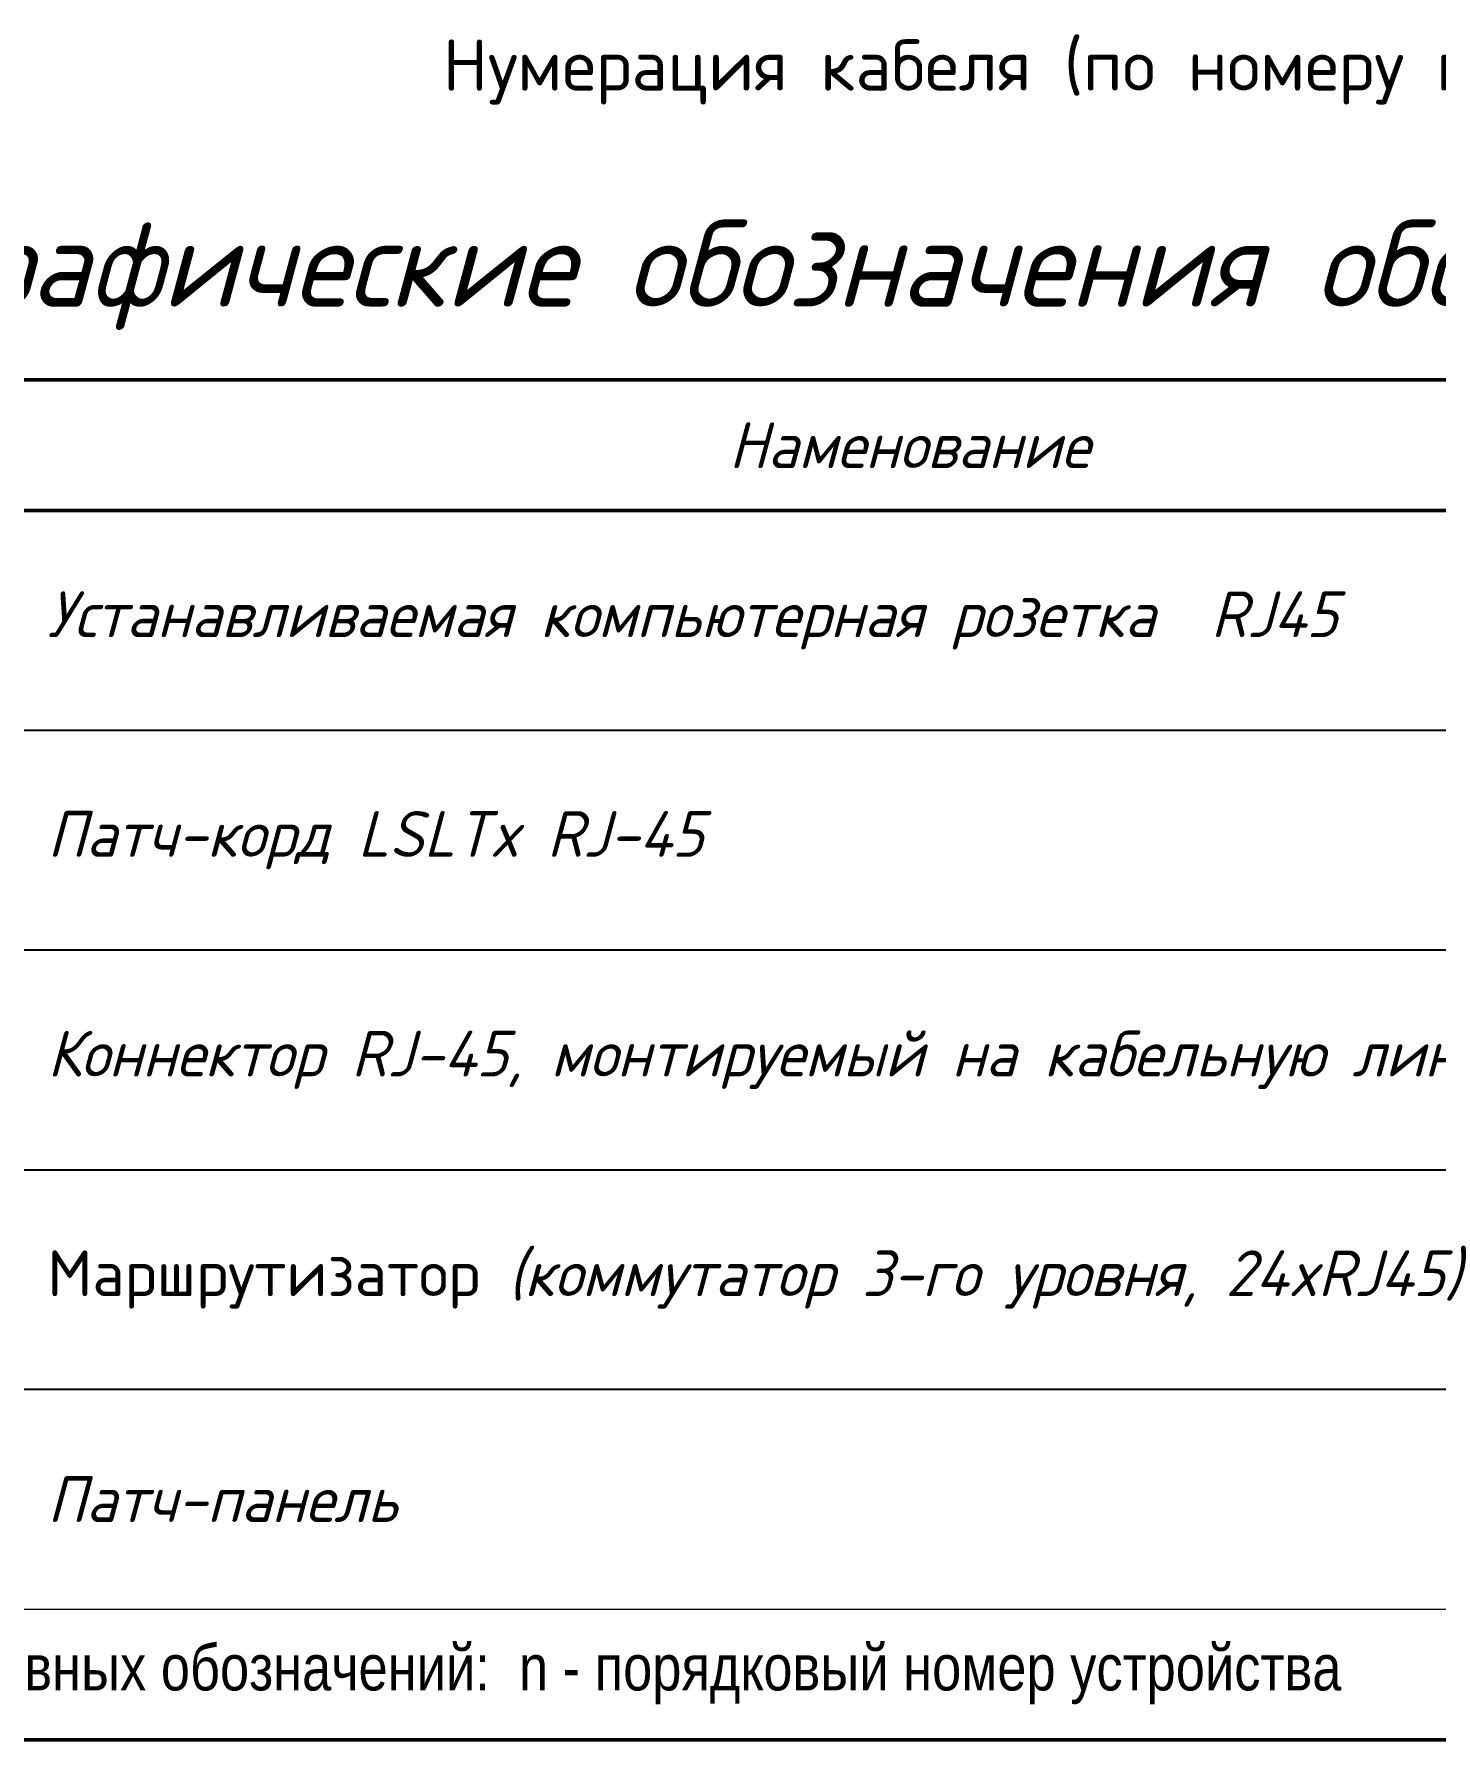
# Model space of a CAD drawing. Header units: millimetres. Extents: x 4247 to 622543, y -201358 to 142419.
# Drawn here: x 146291 to 153141, y -144667 to -136332 of the extents above; entities that cross this region are included whole.
import ezdxf

# ---------------------------------------------------------------- set-up
doc = ezdxf.new("R2010")
doc.units = ezdxf.units.MM
doc.layers.add('PDF _Текст', color=255, linetype='Continuous')
doc.styles.add('GOST-2.304_Type-B_italic', font='GOST_Common Italic.ttf')
doc.styles.add('KOSTY_STYLE', font='isocpeur.ttf')

# ---------------------------------------------------------------- blocks, each defined once
blk = doc.blocks.new('*T520')
at = {"color": 0, "lineweight": 50, "transparency": 16777216}
for p, q in [((0, 0), (14652.5, 0)), ((0, 0), (0, -6646.3)), ((14652.5, 0), (14652.5, -6646.3)), ((0, -639.5), (14652.5, -639.5)), ((0, -6646.3), (14652.5, -6646.3))]:
    blk.add_line(p, q, dxfattribs=at)
at = {"color": 0, "lineweight": -2, "transparency": 16777216}
for p, q in [((3578.2, 0), (3578.2, -639.5)), ((12277.4, 0), (12277.4, -6006.8)), ((1958.5, -639.5), (1958.5, -2786.4)), ((1958.5, -3859.9), (1958.5, -6006.8)), ((3578.2, -3859.9), (3578.2, -6006.8))]:
    blk.add_line(p, q, dxfattribs=at)
at = {"color": 0, "linetype": 'ByBlock', "lineweight": -2, "transparency": 16777216}
for p, q in [((3578.2, -639.5), (3578.2, -3859.9)), ((1958.5, -1713), (14652.5, -1713)), ((1958.5, -2786.4), (14652.5, -2786.4)), ((1958.5, -2786.4), (1958.5, -3859.9)), ((1958.5, -3859.9), (14652.5, -3859.9)), ((1958.5, -4933.3), (14652.5, -4933.3))]:
    blk.add_line(p, q, dxfattribs=at)
at = {"color": 0, "lineweight": 0, "transparency": 16777216}
for p, q in [((0, -1713), (1958.5, -1713)), ((0, -2786.4), (1958.5, -2786.4)), ((0, -3859.9), (1958.5, -3859.9)), ((0, -4933.3), (1958.5, -4933.3)), ((0, -6006.8), (14652.5, -6006.8))]:
    blk.add_line(p, q, dxfattribs=at)
at = {"color": 0, "transparency": 16777216, "style": 'GOST-2.304_Type-B_italic'}
for s, insert, char_height, width, attachment_point in [('Поз. обозначение', (1789.1, -319.8), 223.637, 3575.507, 5), ('Наменование', (7927.8, -319.8), 223.637, 8696.557, 5), ('Примечание', (13464.9, -319.8), 223.64, 2372.345, 5), ('ETHn', (2768.3, -1176.2), 223.64, 1617.047, 5), (' Устанавливаемая компьютерная розетка  RJ45', (3579.5, -1176.2), 223.637, 8696.557, 4), ('PCn', (2768.3, -2249.7), 223.64, 1617.047, 5), (' Патч-кор{\\C256;\\c0;д LSLTx }RJ-45', (3579.5, -2249.7), 223.637, 8696.557, 4), ('RJn', (2768.3, -3323.1), 223.64, 1617.047, 5), (' Коннектор RJ-45, монтируемый на кабельную линию', (3579.5, -3323.1), 223.637, 8696.557, 4), (' {\\fISOCPEUR|b0|i0|c204|p34;\\C256;Маршрутизатор} (коммутатор 3-го уровня, 24xRJ45)', (3579.5, -4396.6), 223.637, 8696.557, 4), ('ESn', (2768.3, -4396.6), 223.64, 1617.047, 5), ('Поставляется ДИТ', (13464.9, -4396.6), 223.637, 2372.345, 5), ('PPn', (2768.3, -5470.1), 223.64, 1617.047, 5), (' Патч-панель ', (3579.5, -5470.1), 223.637, 8696.557, 4), ('{\\fArial Narrow|b0|i0|c204|p34; Примечание - в перечне условных обозначений:  n - порядковый номер устройства}', (1.3, -6326.5), 223.6369, 14649.776, 4)]:
    blk.add_mtext(s, dxfattribs=dict(at, insert=insert, char_height=char_height, width=width, attachment_point=attachment_point))

msp = doc.modelspace()

# ---------------------------------------------------------------- block references
msp.add_blockref('*T520', (142640.31, -138020.876))

# ---------------------------------------------------------------- texts
at = {"color": 7, "lineweight": 25, "ltscale": 100, "insert": (149572.986, -137239.772), "char_height": 424.19071, "width": 15666.83779, "attachment_point": 2, "style": 'GOST-2.304_Type-B_italic'}
msp.add_mtext('\\pxqc;Условные графические обозначения оборудования', dxfattribs=at)
at = {"layer": 'PDF _Текст', "color": 0, "insert": (147870.58, -136676.008), "char_height": 250, "width": 12270.80648, "attachment_point": 7, "style": 'KOSTY_STYLE'}
msp.add_mtext('\\pxqc;Нумерация кабеля (по номеру патч-панели/номеру порта патч-панели)', dxfattribs=at)

doc.saveas('drawing.dxf')
